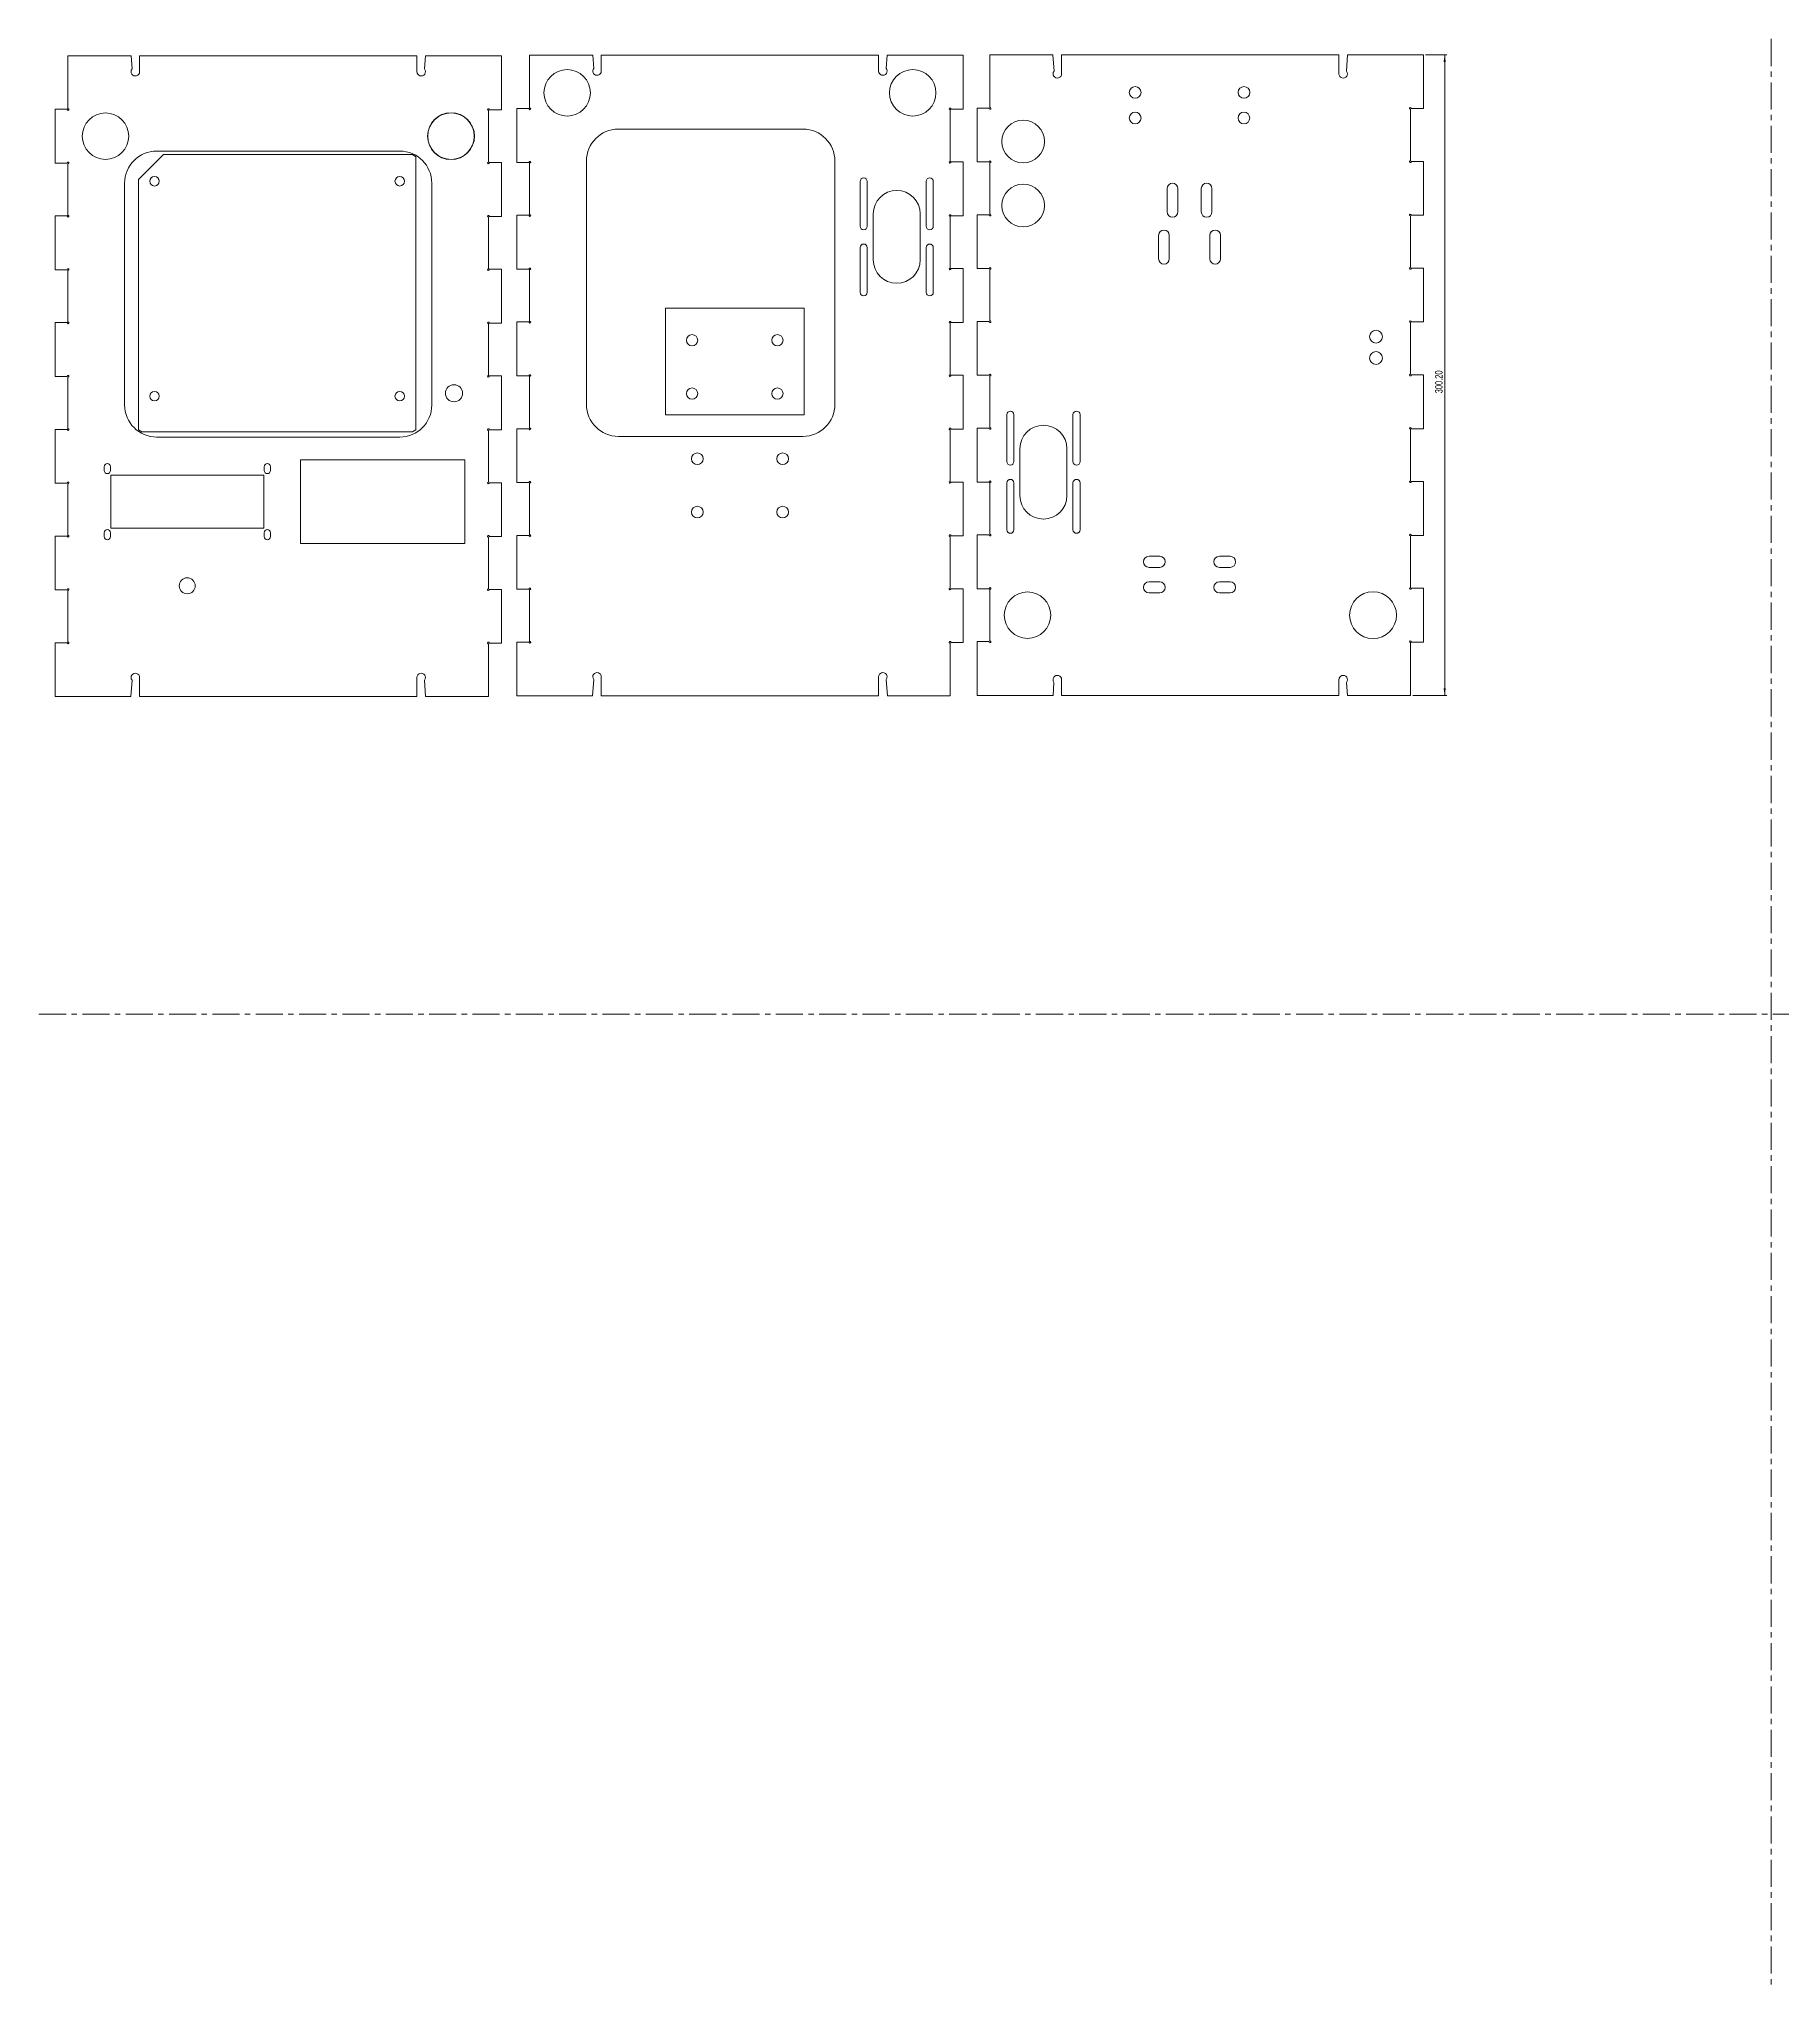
# Model space of a CAD drawing. Header units: millimetres. Extents: x 0 to 1624, y 0 to 914.
# Drawn here: x 0 to 817, y 0 to 914 of the extents above; entities that cross this region are included whole.
import ezdxf

# ---------------------------------------------------------------- set-up
doc = ezdxf.new("R2010")
doc.units = ezdxf.units.MM
doc.linetypes.add('CENTERX2', pattern=[20.32, 12.7, -2.54, 2.54, -2.54])
doc.styles.add('SLDTEXTSTYLE0', font='TXT', dxfattribs={"width": 0.75})
doc.dimstyles.new('SLDDIMSTYLE0', dxfattribs={"dimtxt": 3.5, "dimasz": 3.302, "dimexe": 0, "dimexo": 0.0625, "dimgap": 0.875, "dimtad": 1, "dimrnd": 1e-09, "dimzin": 4, "dimdsep": 46, "dimtxsty": 'SLDTEXTSTYLE0', "dimsah": 1, "dimcen": 0.09, "dimadec": 0, "dimazin": 1, "dimtfac": 1, "dimtofl": 0, "dimtmove": 0, "dimatfit": 3, "dimfxl": 1, "dimfrac": 2, "dimtolj": 1, "dimtzin": 12, "dimarcsym": 0})

# ---------------------------------------------------------------- blocks, each defined once
blk = doc.blocks.new('_D')
at = {"color": 7, "linetype": 'Continuous', "lineweight": 0}
for p, q in [((649.98, 906.55), (659.98, 906.55)), ((658.98, 906.55), (658.98, 606.35)), ((643.98, 606.35), (659.98, 606.35))]:
    blk.add_line(p, q, dxfattribs=at)
for points in [[(658.98, 906.55), (658.47, 903.25), (659.49, 903.25)], [(658.98, 606.35), (659.49, 609.66), (658.47, 609.66)]]:
    blk.add_solid(points, dxfattribs=at)
at = {"color": 7, "linetype": 'Continuous', "lineweight": 0, "insert": (654.47, 747.92, -2.9), "char_height": 3.5, "attachment_point": 1, "rotation": 90, "style": 'SLDTEXTSTYLE0'}
blk.add_mtext('300.20', dxfattribs=at)

msp = doc.modelspace()

# ---------------------------------------------------------------- linework, layer by layer
at = {"color": 7, "linetype": 'CENTERX2', "lineweight": 0}
for p, q in [((812, 914), (812, 0)), ((0, 457), (1624, 457))]:
    msp.add_line(p, q, dxfattribs=at)
at = {"color": 7, "linetype": 'Continuous', "lineweight": 15}
for p, q in [((13.555, 906.043), (13.555, 881.331)), ((43.166, 906.043), (13.555, 906.043)), ((43.602, 899.951), (43.166, 906.043)), ((47.155, 906.043), (47.155, 898.693)), ((177.155, 906.043), (47.155, 906.043)), ((177.155, 898.693), (177.155, 906.043)), ((181.144, 906.043), (180.709, 899.951)), ((216.755, 906.043), (181.144, 906.043)), ((216.755, 880.843), (216.755, 906.043)), ((230.006, 906.356), (230.006, 881.644)), ((259.617, 906.356), (230.006, 906.356)), ((260.031, 900.239), (259.617, 906.356)), ((263.606, 906.356), (263.606, 899.006)), ((393.606, 906.356), (263.606, 906.356)), ((393.606, 899.006), (393.606, 906.356)), ((397.594, 906.356), (397.181, 900.239)), ((433.206, 906.356), (397.594, 906.356)), ((433.206, 881.156), (433.206, 906.356)), ((445.779, 906.555), (445.779, 881.842)), ((475.283, 906.555), (445.779, 906.555)), ((475.827, 898.924), (475.283, 906.555)), ((479.379, 906.555), (479.379, 897.704)), ((609.379, 906.555), (479.379, 906.555)), ((609.379, 897.704), (609.379, 906.555)), ((613.475, 906.555), (612.93, 898.924)), ((648.979, 906.555), (613.475, 906.555)), ((648.979, 881.355), (648.979, 906.555)), ((7.555, 881.043), (7.555, 855.843)), ((13.268, 881.043), (7.555, 881.043)), ((210.755, 856.331), (210.755, 880.556)), ((211.043, 880.843), (216.755, 880.843)), ((224.006, 881.356), (224.006, 856.156)), ((229.718, 881.356), (224.006, 881.356)), ((427.206, 856.644), (427.206, 880.869)), ((427.493, 881.156), (433.206, 881.156)), ((439.779, 881.555), (439.779, 856.355)), ((445.491, 881.555), (439.779, 881.555)), ((642.979, 856.842), (642.979, 881.068)), ((643.266, 881.355), (648.979, 881.355)), ((358.106, 871.756), (271.606, 871.756)), ((58.386, 859.841), (46.636, 848.091)), ((169.155, 861.443), (55.155, 861.443)), ((175.136, 859.841), (58.386, 859.841)), ((176.636, 858.841), (175.136, 859.841)), ((7.555, 855.843), (13.268, 855.843)), ((13.555, 855.556), (13.555, 831.331)), ((176.636, 730.841), (176.636, 858.841)), ((216.755, 856.043), (211.043, 856.043)), ((216.755, 830.843), (216.755, 856.043)), ((224.006, 856.156), (229.718, 856.156)), ((230.006, 855.869), (230.006, 831.644)), ((256.606, 856.756), (256.606, 742.756)), ((373.106, 742.756), (373.106, 856.756)), ((433.206, 856.356), (427.493, 856.356)), ((433.206, 831.156), (433.206, 856.356)), ((439.779, 856.355), (445.491, 856.355)), ((445.779, 856.068), (445.779, 831.842)), ((648.979, 856.555), (643.266, 856.555)), ((648.979, 831.355), (648.979, 856.555)), ((40.155, 846.443), (40.155, 742.443)), ((46.636, 848.091), (46.636, 730.841)), ((184.155, 742.443), (184.155, 846.443)), ((384.956, 847.256), (384.956, 826.256)), ((388.256, 826.256), (388.256, 847.256)), ((415.956, 847.256), (415.956, 826.256)), ((419.256, 826.256), (419.256, 847.256)), ((528.879, 843.955), (528.879, 832.955)), ((533.879, 832.955), (533.879, 843.955)), ((544.879, 843.955), (544.879, 832.955)), ((549.879, 832.955), (549.879, 843.955)), ((391.106, 832.006), (391.106, 810.506)), ((413.106, 810.506), (413.106, 832.006)), ((7.555, 831.043), (7.555, 805.843)), ((13.268, 831.043), (7.555, 831.043)), ((210.755, 806.331), (210.755, 830.556)), ((211.043, 830.843), (216.755, 830.843)), ((224.006, 831.356), (224.006, 806.156)), ((229.718, 831.356), (224.006, 831.356)), ((427.206, 806.644), (427.206, 830.869)), ((427.493, 831.156), (433.206, 831.156)), ((439.779, 831.555), (439.779, 806.355)), ((445.491, 831.555), (439.779, 831.555)), ((642.979, 806.842), (642.979, 831.068)), ((643.266, 831.355), (648.979, 831.355)), ((384.956, 816.256), (384.956, 795.256)), ((388.256, 795.256), (388.256, 816.256)), ((415.956, 816.256), (415.956, 795.256)), ((419.256, 795.256), (419.256, 816.256)), ((524.879, 821.955), (524.879, 810.955)), ((529.879, 810.955), (529.879, 821.955)), ((548.879, 821.955), (548.879, 810.955)), ((553.879, 810.955), (553.879, 821.955)), ((7.555, 805.843), (13.268, 805.843)), ((13.555, 805.556), (13.555, 781.331)), ((216.755, 806.043), (211.043, 806.043)), ((216.755, 780.843), (216.755, 806.043)), ((224.006, 806.156), (229.718, 806.156)), ((230.006, 805.869), (230.006, 781.644)), ((433.206, 806.356), (427.493, 806.356)), ((433.206, 781.156), (433.206, 806.356)), ((439.779, 806.355), (445.491, 806.355)), ((445.779, 806.068), (445.779, 781.842)), ((648.979, 806.555), (643.266, 806.555)), ((648.979, 781.355), (648.979, 806.555)), ((293.647, 787.798), (293.647, 737.798)), ((358.647, 787.798), (293.647, 787.798)), ((358.647, 737.798), (358.647, 787.798)), ((7.555, 781.043), (7.555, 755.843)), ((13.268, 781.043), (7.555, 781.043)), ((210.755, 756.331), (210.755, 780.556)), ((211.043, 780.843), (216.755, 780.843)), ((224.006, 781.356), (224.006, 756.156)), ((229.718, 781.356), (224.006, 781.356)), ((427.206, 756.644), (427.206, 780.869)), ((427.493, 781.156), (433.206, 781.156)), ((439.779, 781.555), (439.779, 756.355)), ((445.491, 781.555), (439.779, 781.555)), ((642.979, 756.842), (642.979, 781.068)), ((643.266, 781.355), (648.979, 781.355)), ((7.555, 755.843), (13.268, 755.843)), ((13.555, 755.556), (13.555, 731.331)), ((216.755, 756.043), (211.043, 756.043)), ((216.755, 730.843), (216.755, 756.043)), ((224.006, 756.156), (229.718, 756.156)), ((230.006, 755.869), (230.006, 731.644)), ((433.206, 756.356), (427.493, 756.356)), ((433.206, 731.156), (433.206, 756.356)), ((439.779, 756.355), (445.491, 756.355)), ((445.779, 756.068), (445.779, 731.842)), ((648.979, 756.555), (643.266, 756.555)), ((648.979, 731.355), (648.979, 756.555)), ((224.006, 731.356), (224.006, 706.156)), ((229.718, 731.356), (224.006, 731.356)), ((293.647, 737.798), (358.647, 737.798)), ((439.779, 731.555), (439.779, 706.355)), ((445.491, 731.555), (439.779, 731.555)), ((453.729, 737.955), (453.729, 715.955)), ((457.029, 715.955), (457.029, 737.955)), ((484.729, 737.955), (484.729, 715.955)), ((488.029, 715.955), (488.029, 737.955)), ((643.266, 731.355), (648.979, 731.355)), ((7.555, 731.043), (7.555, 705.843)), ((13.268, 731.043), (7.555, 731.043)), ((46.636, 730.841), (48.136, 729.841)), ((48.136, 729.841), (175.136, 729.841)), ((55.155, 727.443), (169.155, 727.443)), ((175.136, 729.841), (176.636, 730.841)), ((210.755, 706.331), (210.755, 730.556)), ((211.043, 730.843), (216.755, 730.843)), ((271.606, 727.756), (358.106, 727.756)), ((427.206, 706.644), (427.206, 730.869)), ((427.493, 731.156), (433.206, 731.156)), ((642.979, 706.842), (642.979, 731.068)), ((30.528, 713.542), (30.528, 711.792)), ((33.528, 711.792), (33.528, 713.542)), ((105.528, 713.542), (105.528, 711.792)), ((108.528, 711.792), (108.528, 713.542)), ((199.555, 716.818), (122.555, 716.818)), ((122.555, 716.818), (122.555, 677.518)), ((199.555, 677.518), (199.555, 716.818)), ((459.879, 721.955), (459.879, 699.955)), ((481.879, 699.955), (481.879, 721.955)), ((7.555, 705.843), (13.268, 705.843)), ((13.555, 705.556), (13.555, 681.331)), ((105.455, 709.543), (33.655, 709.543)), ((33.655, 709.543), (33.655, 684.793)), ((105.455, 684.793), (105.455, 709.543)), ((216.755, 706.043), (211.043, 706.043)), ((216.755, 680.843), (216.755, 706.043)), ((224.006, 706.156), (229.718, 706.156)), ((230.006, 705.869), (230.006, 681.644)), ((433.206, 706.356), (427.493, 706.356)), ((433.206, 681.156), (433.206, 706.356)), ((439.779, 706.355), (445.491, 706.355)), ((445.779, 706.068), (445.779, 681.842)), ((453.729, 705.955), (453.729, 683.955)), ((457.029, 683.955), (457.029, 705.955)), ((484.729, 705.955), (484.729, 683.955)), ((488.029, 683.955), (488.029, 705.955)), ((648.979, 706.555), (643.266, 706.555)), ((648.979, 681.355), (648.979, 706.555)), ((7.555, 681.043), (7.555, 655.843)), ((13.268, 681.043), (7.555, 681.043)), ((30.528, 682.542), (30.528, 680.792)), ((33.528, 680.792), (33.528, 682.542)), ((33.655, 684.793), (105.455, 684.793)), ((105.528, 682.542), (105.528, 680.792)), ((108.528, 680.792), (108.528, 682.542)), ((122.555, 677.518), (199.555, 677.518)), ((210.755, 656.331), (210.755, 680.556)), ((211.043, 680.843), (216.755, 680.843)), ((224.006, 681.356), (224.006, 656.156)), ((229.718, 681.356), (224.006, 681.356)), ((427.206, 656.644), (427.206, 680.869)), ((427.493, 681.156), (433.206, 681.156)), ((439.779, 681.555), (439.779, 656.355)), ((445.491, 681.555), (439.779, 681.555)), ((642.979, 656.842), (642.979, 681.068)), ((643.266, 681.355), (648.979, 681.355)), ((525.379, 671.555), (520.379, 671.555)), ((558.379, 671.555), (553.379, 671.555)), ((520.379, 666.355), (525.379, 666.355)), ((525.379, 659.555), (520.379, 659.555)), ((553.379, 666.355), (558.379, 666.355)), ((558.379, 659.555), (553.379, 659.555)), ((7.555, 655.843), (13.268, 655.843)), ((13.555, 655.556), (13.555, 631.331)), ((216.755, 656.043), (211.043, 656.043)), ((216.755, 630.843), (216.755, 656.043)), ((224.006, 656.156), (229.718, 656.156)), ((230.006, 655.869), (230.006, 631.644)), ((433.206, 656.356), (427.493, 656.356)), ((433.206, 631.156), (433.206, 656.356)), ((439.779, 656.355), (445.491, 656.355)), ((445.779, 656.068), (445.779, 631.842)), ((520.379, 654.355), (525.379, 654.355)), ((553.379, 654.355), (558.379, 654.355)), ((648.979, 656.555), (643.266, 656.555)), ((648.979, 631.355), (648.979, 656.555)), ((7.555, 631.043), (7.555, 605.843)), ((13.268, 631.043), (7.555, 631.043)), ((211.043, 630.843), (216.755, 630.843)), ((224.006, 631.356), (224.006, 606.156)), ((229.718, 631.356), (224.006, 631.356)), ((427.206, 606.156), (427.206, 630.869)), ((427.493, 631.156), (433.206, 631.156)), ((439.779, 631.555), (439.779, 606.355)), ((445.491, 631.555), (439.779, 631.555)), ((642.979, 606.355), (642.979, 631.068)), ((643.266, 631.355), (648.979, 631.355)), ((210.755, 605.843), (210.755, 630.556)), ((43.059, 605.843), (43.605, 613.474)), ((47.155, 614.694), (47.155, 605.843)), ((177.155, 605.843), (177.155, 614.694)), ((180.706, 613.474), (181.251, 605.843)), ((259.51, 606.156), (260.04, 613.805)), ((263.606, 615.007), (263.606, 606.156)), ((393.606, 606.156), (393.606, 615.007)), ((397.171, 613.805), (397.701, 606.156)), ((475.39, 606.355), (475.825, 612.448)), ((479.379, 613.705), (479.379, 606.355)), ((609.379, 606.355), (609.379, 613.705)), ((612.932, 612.448), (613.368, 606.355)), ((7.555, 605.843), (43.059, 605.843)), ((47.155, 605.843), (177.155, 605.843)), ((181.251, 605.843), (210.755, 605.843)), ((224.006, 606.156), (259.51, 606.156)), ((263.606, 606.156), (393.606, 606.156)), ((397.701, 606.156), (427.206, 606.156)), ((439.779, 606.355), (475.39, 606.355)), ((479.379, 606.355), (609.379, 606.355)), ((613.368, 606.355), (642.979, 606.355))]:
    msp.add_line(p, q, dxfattribs=at)
for centre, radius in [((247.606, 888.756), 10.9), ((409.606, 888.756), 10.9), ((513.879, 888.955), 2.75), ((564.879, 888.955), 2.75), ((31.155, 868.443), 10.9), ((193.155, 868.443), 11), ((193.155, 868.443), 10.9), ((513.879, 876.955), 2.75), ((564.858, 876.955), 2.75), ((461.379, 865.955), 10), ((54.136, 847.341), 2.25), ((169.136, 847.341), 2.25), ((461.379, 835.955), 10), ((626.779, 774.455), 3), ((306.147, 772.798), 2.65), ((346.147, 772.798), 2.65), ((626.779, 764.455), 3), ((194.555, 747.943), 4), ((306.147, 747.798), 2.65), ((346.147, 747.798), 2.65), ((54.136, 746.591), 2.25), ((169.136, 746.591), 2.25), ((308.606, 717.256), 2.75), ((348.606, 717.256), 2.75), ((308.606, 692.256), 2.75), ((348.606, 692.256), 2.75), ((69.505, 657.693), 3.75), ((463.379, 643.955), 10.9), ((625.379, 643.955), 11)]:
    msp.add_circle(centre, radius, dxfattribs=at)
for centre, radius, start, end in [((45.155, 898.691), 2, 140.962983, 0.066529), ((179.155, 898.691), 2, 179.933471, 39.037017), ((261.606, 899.006), 2, 141.948891, 0), ((395.606, 899.006), 2, 180, 38.051109), ((477.379, 897.663), 2, 140.89144, 1.185312), ((611.378, 897.663), 2, 178.814688, 39.10856), ((13.655, 880.943), 0.4, 165.522488, 104.477512), ((210.655, 880.943), 0.4, 345.522488, 284.477512), ((230.106, 881.256), 0.4, 165.522488, 104.477512), ((427.106, 881.256), 0.4, 345.522488, 284.477512), ((445.879, 881.455), 0.4, 165.522488, 104.477512), ((642.879, 881.455), 0.4, 345.522488, 284.477512), ((271.606, 856.756), 15, 90, 180), ((358.106, 856.756), 15, 0, 90), ((55.155, 846.443), 15, 90, 180), ((169.155, 846.443), 15, 0, 90), ((13.655, 855.943), 0.4, 255.522488, 194.477512), ((210.655, 855.943), 0.4, 75.522488, 14.477512), ((230.106, 856.256), 0.4, 255.522488, 194.477512), ((427.106, 856.256), 0.4, 75.522488, 14.477512), ((445.879, 856.455), 0.4, 255.522488, 194.477512), ((642.879, 856.455), 0.4, 75.522488, 14.477512), ((386.606, 847.256), 1.65, 360, 180), ((402.106, 832.006), 11, 0, 180), ((417.606, 847.256), 1.65, 0, 180), ((531.379, 843.955), 2.5, 0, 180), ((547.379, 843.955), 2.5, 0, 180), ((445.879, 831.455), 0.4, 165.522488, 104.477512), ((531.379, 832.955), 2.5, 180, 0), ((547.379, 832.955), 2.5, 180, 0), ((642.879, 831.455), 0.4, 345.522488, 284.477512), ((13.655, 830.943), 0.4, 165.522488, 104.477512), ((210.655, 830.943), 0.4, 345.522488, 284.477512), ((230.106, 831.256), 0.4, 165.522488, 104.477512), ((386.606, 826.256), 1.65, 180, 360), ((417.606, 826.256), 1.65, 180, 0), ((427.106, 831.256), 0.4, 345.522488, 284.477512), ((527.379, 821.955), 2.5, 0, 180), ((551.379, 821.955), 2.5, 0, 180), ((386.606, 816.256), 1.65, 0, 180), ((417.606, 816.256), 1.65, 0, 180), ((13.655, 805.943), 0.4, 255.522488, 194.477512), ((210.655, 805.943), 0.4, 75.522488, 14.477512), ((230.106, 806.256), 0.4, 255.522488, 194.477512), ((402.106, 810.506), 11, 180, 0), ((427.106, 806.256), 0.4, 75.522488, 14.477512), ((445.879, 806.455), 0.4, 255.522488, 194.477512), ((527.379, 810.955), 2.5, 180, 0), ((551.379, 810.955), 2.5, 180, 0), ((642.879, 806.455), 0.4, 75.522488, 14.477512), ((386.606, 795.256), 1.65, 180, 0), ((417.606, 795.256), 1.65, 180, 360), ((13.655, 780.943), 0.4, 165.522488, 104.477512), ((210.655, 780.943), 0.4, 345.522488, 284.477512), ((230.106, 781.256), 0.4, 165.522488, 104.477512), ((427.106, 781.256), 0.4, 345.522488, 284.477512), ((445.879, 781.455), 0.4, 165.522488, 104.477512), ((642.879, 781.455), 0.4, 345.522488, 284.477512), ((13.655, 755.943), 0.4, 255.522488, 194.477512), ((210.655, 755.943), 0.4, 75.522488, 14.477512), ((230.106, 756.256), 0.4, 255.522488, 194.477512), ((427.106, 756.256), 0.4, 75.522488, 14.477512), ((445.879, 756.455), 0.4, 255.522488, 194.477512), ((642.879, 756.455), 0.4, 75.522488, 14.477512), ((55.155, 742.443), 15, 180, 270), ((169.155, 742.443), 15, 270, 0), ((271.606, 742.756), 15, 180, 270), ((358.106, 742.756), 15, 270, 0), ((13.655, 730.943), 0.4, 165.522488, 104.477512), ((210.655, 730.943), 0.4, 345.522488, 284.477512), ((230.106, 731.256), 0.4, 165.522488, 104.477512), ((427.106, 731.256), 0.4, 345.522488, 284.477512), ((445.879, 731.455), 0.4, 165.522488, 104.477512), ((455.379, 737.955), 1.65, 0, 180), ((470.879, 721.955), 11, 0, 180), ((486.379, 737.955), 1.65, 0, 180), ((642.879, 731.455), 0.4, 345.522488, 284.477512), ((32.028, 713.542), 1.5, 0, 180), ((107.028, 713.542), 1.5, 0, 180), ((455.379, 715.955), 1.65, 180, 0), ((486.379, 715.955), 1.65, 180, 0), ((13.655, 705.943), 0.4, 255.522488, 194.477512), ((32.028, 711.792), 1.5, 180, 0), ((107.028, 711.792), 1.5, 180, 0), ((210.655, 705.943), 0.4, 75.522488, 14.477512), ((230.106, 706.256), 0.4, 255.522488, 194.477512), ((427.106, 706.256), 0.4, 75.522488, 14.477512), ((445.879, 706.455), 0.4, 255.522488, 194.477512), ((455.379, 705.955), 1.65, 0, 180), ((486.379, 705.955), 1.65, 0, 180), ((642.879, 706.455), 0.4, 75.522488, 14.477512), ((470.879, 699.955), 11, 180, 0), ((13.655, 680.943), 0.4, 165.522488, 104.477512), ((32.028, 682.542), 1.5, 0, 180), ((32.028, 680.792), 1.5, 180, 0), ((107.028, 682.542), 1.5, 0, 180), ((107.028, 680.792), 1.5, 180, 0), ((210.655, 680.943), 0.4, 345.522488, 284.477512), ((230.106, 681.256), 0.4, 165.522488, 104.477512), ((427.106, 681.256), 0.4, 345.522488, 284.477512), ((445.879, 681.455), 0.4, 165.522488, 104.477512), ((455.379, 683.955), 1.65, 180, 0), ((486.379, 683.955), 1.65, 180, 0), ((642.879, 681.455), 0.4, 345.522488, 284.477512), ((520.379, 668.955), 2.6, 90, 270), ((525.379, 668.955), 2.6, 270, 90), ((553.379, 668.955), 2.6, 90, 270), ((558.379, 668.955), 2.6, 270, 90), ((520.379, 656.955), 2.6, 90, 270), ((525.379, 656.955), 2.6, 270, 90), ((553.379, 656.955), 2.6, 90, 270), ((558.379, 656.955), 2.6, 270, 90), ((13.655, 655.943), 0.4, 255.522488, 194.477512), ((210.655, 655.943), 0.4, 75.522488, 14.477512), ((230.106, 656.256), 0.4, 255.522488, 194.477512), ((427.106, 656.256), 0.4, 75.522488, 14.477512), ((445.879, 656.455), 0.4, 255.522488, 194.477512), ((642.879, 656.455), 0.4, 75.522488, 14.477512), ((13.655, 630.943), 0.4, 165.522488, 104.477512), ((210.655, 630.943), 0.4, 345.522488, 284.477512), ((230.106, 631.256), 0.4, 165.522488, 104.477512), ((427.106, 631.256), 0.4, 345.522488, 284.477512), ((445.879, 631.455), 0.4, 165.522488, 104.477512), ((642.879, 631.455), 0.4, 345.522488, 284.477512), ((45.156, 614.737), 2, 358.779859, 219.153155), ((179.155, 614.737), 2, 320.846845, 181.220141), ((261.606, 615.049), 2, 358.817698, 218.463054), ((395.605, 615.049), 2, 321.536946, 181.182302), ((477.379, 613.707), 2, 359.933471, 219.037017), ((611.379, 613.707), 2, 320.962983, 180.066529)]:
    msp.add_arc(centre, radius, start, end, dxfattribs=at)

# ---------------------------------------------------------------- dimensions: what is measured, and where the dimension line sits
at = {"color": 7, "linetype": 'Continuous', "lineweight": 0}
dim = msp.add_linear_dim(base=(658.979, 606.355), p1=(648.979, 906.555), p2=(642.979, 606.355), angle=90, dimstyle='SLDDIMSTYLE0', dxfattribs=at)
dim.commit()
dim.dimension.update_dxf_attribs({"geometry": '_D', "text_midpoint": (658.979, 756.455), "dimtype": 160})

doc.saveas('drawing.dxf')
